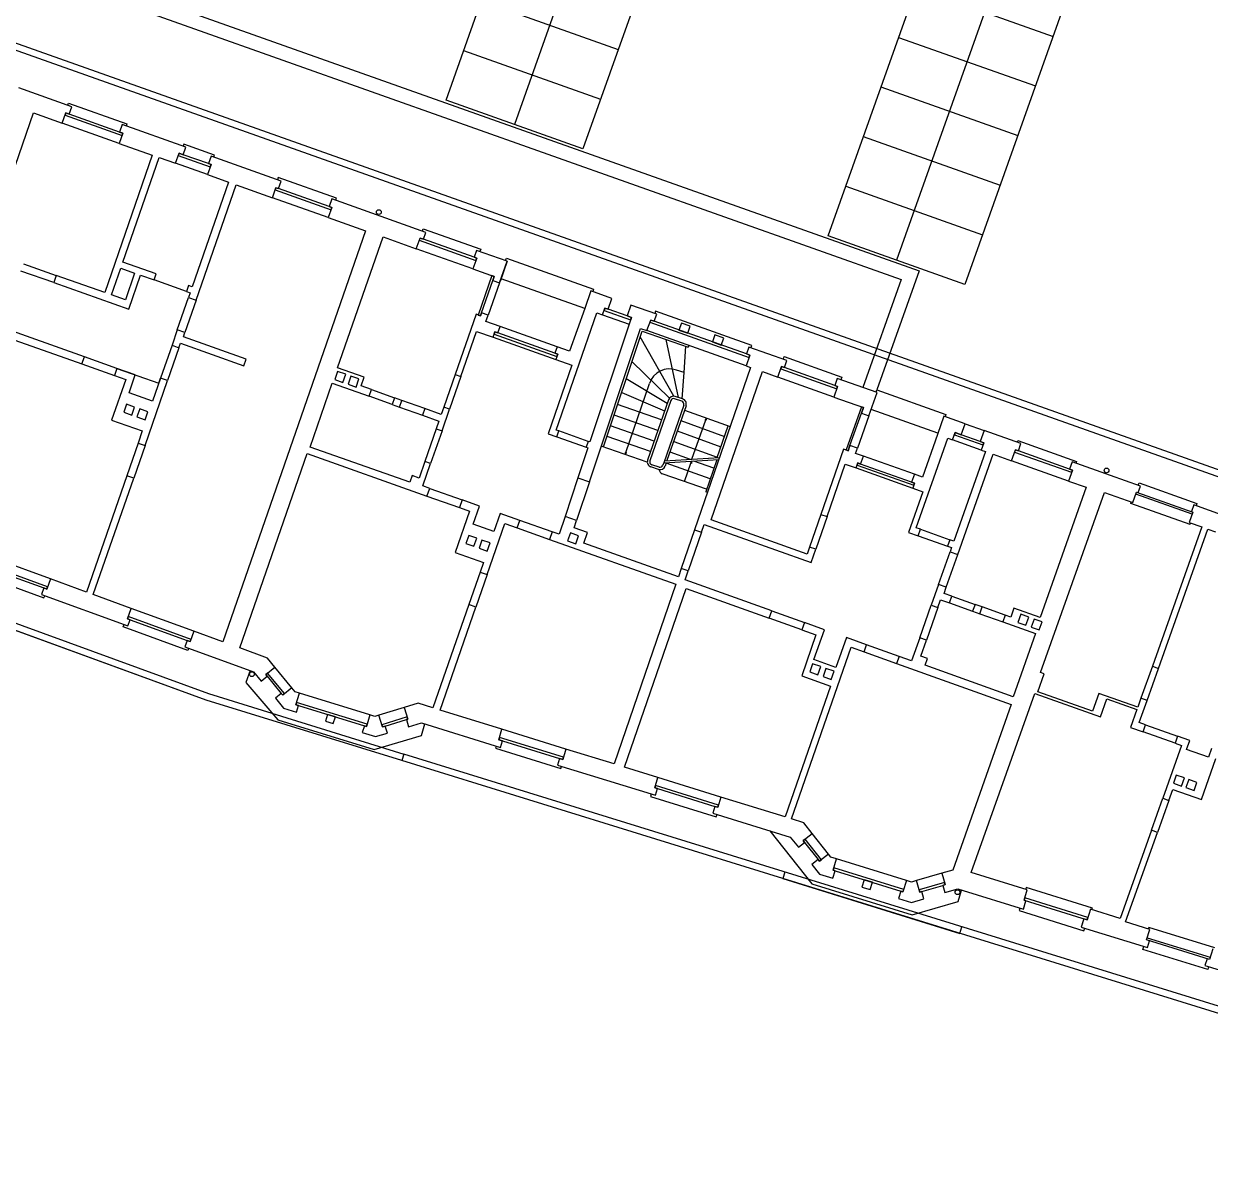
# Model space of a CAD drawing. Header units: metres. Extents: x 2681598 to 2681800, y 1249481 to 1249590.
# Drawn here: x 2681742.63 to 2681770.23, y 1249481.27 to 1249508.05 of the extents above; entities that cross this region are included whole.
import ezdxf

# ---------------------------------------------------------------- set-up
doc = ezdxf.new("R2010")
doc.units = ezdxf.units.M
doc.layers.add('flaeche', color=7, linetype='Continuous', true_color=0xffffff)
doc.layers.add('linien', color=7, linetype='Continuous', true_color=0x000000)

msp = doc.modelspace()

# ---------------------------------------------------------------- linework, layer by layer
at = {"layer": 'flaeche'}
msp.add_lwpolyline([(2681733.121, 1249552.588), (2681762.903, 1249542.058), (2681763.426, 1249543.536), (2681763.373, 1249543.555), (2681763.426, 1249543.706), (2681799.534, 1249530.89), (2681798.603, 1249528.269), (2681798.754, 1249528.215), (2681797.885, 1249525.767), (2681797.957, 1249525.547), (2681797.137, 1249523.236), (2681796.945, 1249523.119), (2681796.062, 1249520.63), (2681795.911, 1249520.684), (2681794.988, 1249518.083), (2681785.954, 1249492.164), (2681782.576, 1249481.266), (2681760.287, 1249488.167), (2681751.425, 1249490.911), (2681746.873, 1249492.32), (2681740.641, 1249494.59)], dxfattribs=at)
at = {"layer": 'linien'}
for p, q in [((2681752.45, 1249506.275), (2681760.233, 1249528.204)), ((2681761.826, 1249527.639), (2681754.042, 1249505.709)), ((2681763.418, 1249527.073), (2681755.635, 1249505.144)), ((2681761.339, 1249503.12), (2681769.122, 1249525.049)), ((2681770.715, 1249524.484), (2681762.932, 1249502.554)), ((2681772.307, 1249523.918), (2681764.524, 1249501.989)), ((2681729.984, 1249512.029), (2681785.954, 1249492.164)), ((2681785.756, 1249492.064), (2681730.081, 1249511.824)), ((2681742.63, 1249509.347), (2681763.038, 1249502.103)), ((2681743.052, 1249509.547), (2681763.46, 1249502.304)), ((2681763.387, 1249508.891), (2681766.572, 1249507.76)), ((2681753.269, 1249508.583), (2681756.454, 1249507.452)), ((2681762.978, 1249507.736), (2681766.163, 1249506.606)), ((2681752.859, 1249507.429), (2681756.045, 1249506.298)), ((2681743.743, 1249506.124), (2681742.514, 1249506.56)), ((2681762.568, 1249506.582), (2681765.753, 1249505.452)), ((2681755.635, 1249505.144), (2681752.45, 1249506.275)), ((2681741.746, 1249502.781), (2681742.851, 1249505.98)), ((2681742.851, 1249505.98), (2681743.52, 1249505.743)), ((2681743.52, 1249505.743), (2681743.604, 1249505.979)), ((2681743.604, 1249505.979), (2681743.586, 1249505.927)), ((2681743.682, 1249505.952), (2681743.604, 1249505.979)), ((2681743.604, 1249505.979), (2681743.682, 1249505.952)), ((2681743.65, 1249506.157), (2681743.668, 1249506.207)), ((2681743.668, 1249506.207), (2681745.027, 1249505.724)), ((2681743.682, 1249505.952), (2681743.743, 1249506.124)), ((2681744.847, 1249505.271), (2681743.52, 1249505.743)), ((2681743.586, 1249505.927), (2681744.913, 1249505.456)), ((2681744.856, 1249505.535), (2681743.682, 1249505.952)), ((2681744.917, 1249505.707), (2681744.856, 1249505.535)), ((2681746.398, 1249505.182), (2681744.917, 1249505.707)), ((2681745.027, 1249505.724), (2681745.01, 1249505.674)), ((2681744.931, 1249505.508), (2681744.847, 1249505.271)), ((2681744.931, 1249505.508), (2681744.856, 1249505.535)), ((2681744.856, 1249505.535), (2681744.931, 1249505.508)), ((2681744.913, 1249505.456), (2681744.931, 1249505.508)), ((2681762.158, 1249505.428), (2681765.344, 1249504.297)), ((2681744.847, 1249505.271), (2681745.614, 1249504.999)), ((2681746.351, 1249505.252), (2681746.334, 1249505.204)), ((2681746.336, 1249505.007), (2681746.398, 1249505.182)), ((2681747.063, 1249505), (2681746.351, 1249505.252)), ((2681745.614, 1249504.999), (2681744.509, 1249501.8)), ((2681744.934, 1249502.509), (2681745.774, 1249504.942)), ((2681745.774, 1249504.942), (2681746.157, 1249504.807)), ((2681746.157, 1249504.807), (2681746.241, 1249505.041)), ((2681746.241, 1249505.041), (2681746.222, 1249504.989)), ((2681746.222, 1249504.989), (2681746.966, 1249504.725)), ((2681746.336, 1249505.007), (2681746.241, 1249505.041)), ((2681746.241, 1249505.041), (2681746.336, 1249505.007)), ((2681746.921, 1249504.8), (2681746.336, 1249505.007)), ((2681746.983, 1249504.974), (2681746.921, 1249504.8)), ((2681748.617, 1249504.394), (2681746.983, 1249504.974)), ((2681747.046, 1249504.952), (2681747.063, 1249505)), ((2681746.901, 1249504.543), (2681746.157, 1249504.807)), ((2681746.985, 1249504.777), (2681746.901, 1249504.543)), ((2681746.985, 1249504.777), (2681746.921, 1249504.8)), ((2681746.921, 1249504.8), (2681746.985, 1249504.777)), ((2681746.966, 1249504.725), (2681746.985, 1249504.777)), ((2681747.392, 1249504.368), (2681746.547, 1249501.936)), ((2681746.635, 1249501.625), (2681747.566, 1249504.307)), ((2681746.901, 1249504.543), (2681747.392, 1249504.368)), ((2681747.566, 1249504.307), (2681748.411, 1249504.007)), ((2681748.546, 1249504.479), (2681748.527, 1249504.426)), ((2681749.902, 1249503.998), (2681748.546, 1249504.479)), ((2681748.555, 1249504.219), (2681748.617, 1249504.394)), ((2681748.411, 1249504.007), (2681748.494, 1249504.24)), ((2681748.494, 1249504.24), (2681748.475, 1249504.188)), ((2681748.475, 1249504.188), (2681749.776, 1249503.727)), ((2681748.555, 1249504.219), (2681748.494, 1249504.24)), ((2681748.494, 1249504.24), (2681748.555, 1249504.219)), ((2681749.731, 1249503.801), (2681748.555, 1249504.219)), ((2681761.749, 1249504.274), (2681764.934, 1249503.143)), ((2681749.711, 1249503.545), (2681748.411, 1249504.007)), ((2681749.794, 1249503.779), (2681749.711, 1249503.545)), ((2681749.793, 1249503.977), (2681749.731, 1249503.801)), ((2681749.794, 1249503.779), (2681749.731, 1249503.801)), ((2681749.731, 1249503.801), (2681749.794, 1249503.779)), ((2681749.776, 1249503.727), (2681749.794, 1249503.779)), ((2681751.983, 1249503.2), (2681749.793, 1249503.977)), ((2681749.883, 1249503.945), (2681749.902, 1249503.998)), ((2681749.711, 1249503.545), (2681750.578, 1249503.238)), ((2681750.578, 1249503.238), (2681747.26, 1249493.676)), ((2681751.902, 1249503.228), (2681751.922, 1249503.285)), ((2681751.922, 1249503.285), (2681753.259, 1249502.81)), ((2681749.929, 1249500.049), (2681750.986, 1249503.093)), ((2681750.986, 1249503.093), (2681751.757, 1249502.819)), ((2681751.757, 1249502.819), (2681751.845, 1249503.067)), ((2681751.845, 1249503.067), (2681751.827, 1249503.016)), ((2681751.827, 1249503.016), (2681753.147, 1249502.547)), ((2681751.925, 1249503.039), (2681751.845, 1249503.067)), ((2681751.845, 1249503.067), (2681751.925, 1249503.039)), ((2681751.925, 1249503.039), (2681751.983, 1249503.2)), ((2681753.102, 1249502.621), (2681751.925, 1249503.039)), ((2681764.524, 1249501.989), (2681761.339, 1249503.12)), ((2681753.077, 1249502.351), (2681751.757, 1249502.819)), ((2681753.159, 1249502.782), (2681753.102, 1249502.621)), ((2681753.876, 1249502.528), (2681753.159, 1249502.782)), ((2681753.876, 1249502.528), (2681753.159, 1249502.782)), ((2681753.259, 1249502.81), (2681753.239, 1249502.754)), ((2681742.62, 1249502.471), (2681743.382, 1249502.2)), ((2681745.705, 1249502.235), (2681744.934, 1249502.509)), ((2681753.165, 1249502.599), (2681753.077, 1249502.351)), ((2681753.165, 1249502.599), (2681753.102, 1249502.621)), ((2681753.102, 1249502.621), (2681753.165, 1249502.599)), ((2681753.147, 1249502.547), (2681753.165, 1249502.599)), ((2681753.698, 1249502.027), (2681753.876, 1249502.528)), ((2681753.876, 1249502.528), (2681753.709, 1249502.059)), ((2681753.834, 1249502.543), (2681753.854, 1249502.599)), ((2681753.854, 1249502.599), (2681755.884, 1249501.878)), ((2681743.322, 1249502.031), (2681742.56, 1249502.301)), ((2681743.382, 1249502.2), (2681743.322, 1249502.031)), ((2681744.509, 1249501.8), (2681743.382, 1249502.2)), ((2681744.669, 1249501.744), (2681744.885, 1249502.369)), ((2681744.885, 1249502.369), (2681745.206, 1249502.255)), ((2681745.206, 1249502.255), (2681744.99, 1249501.63)), ((2681745.07, 1249501.41), (2681745.345, 1249502.206)), ((2681745.345, 1249502.206), (2681745.656, 1249502.096)), ((2681745.656, 1249502.096), (2681745.705, 1249502.235)), ((2681753.077, 1249502.351), (2681753.571, 1249502.175)), ((2681753.519, 1249502.194), (2681753.201, 1249501.276)), ((2681753.571, 1249502.175), (2681753.519, 1249502.194)), ((2681753.539, 1249502.083), (2681753.571, 1249502.175)), ((2681753.571, 1249502.175), (2681753.539, 1249502.083)), ((2681755.677, 1249501.428), (2681753.731, 1249502.119)), ((2681763.038, 1249502.103), (2681762.147, 1249499.592)), ((2681763.46, 1249502.304), (2681762.477, 1249499.534)), ((2681743.322, 1249502.031), (2681745.07, 1249501.41)), ((2681746.41, 1249501.828), (2681745.656, 1249502.096)), ((2681746.459, 1249501.967), (2681746.41, 1249501.828)), ((2681746.41, 1249501.828), (2681746.499, 1249501.796)), ((2681746.547, 1249501.936), (2681746.459, 1249501.967)), ((2681753.277, 1249501.327), (2681753.539, 1249502.083)), ((2681753.698, 1249502.027), (2681753.43, 1249501.273)), ((2681753.539, 1249502.083), (2681753.698, 1249502.027)), ((2681755.822, 1249501.837), (2681755.677, 1249501.428)), ((2681756.308, 1249501.664), (2681755.822, 1249501.837)), ((2681755.884, 1249501.878), (2681755.864, 1249501.822)), ((2681744.99, 1249501.63), (2681744.669, 1249501.744)), ((2681746.198, 1249500.93), (2681746.461, 1249501.686)), ((2681746.635, 1249501.625), (2681746.373, 1249500.869)), ((2681746.499, 1249501.796), (2681746.461, 1249501.686)), ((2681746.461, 1249501.686), (2681746.635, 1249501.625)), ((2681756.219, 1249501.412), (2681756.308, 1249501.664)), ((2681744.038, 1249500.304), (2681741.124, 1249501.338)), ((2681753.148, 1249501.295), (2681752.661, 1249499.892)), ((2681753.253, 1249501.259), (2681753.148, 1249501.295)), ((2681753.201, 1249501.276), (2681753.253, 1249501.259)), ((2681753.253, 1249501.259), (2681753.277, 1249501.327)), ((2681753.277, 1249501.327), (2681753.253, 1249501.259)), ((2681753.43, 1249501.273), (2681753.277, 1249501.327)), ((2681753.379, 1249501.128), (2681753.43, 1249501.273)), ((2681755.016, 1249498.601), (2681755.962, 1249501.327)), ((2681755.677, 1249501.428), (2681755.325, 1249500.437)), ((2681755.962, 1249501.327), (2681756.09, 1249501.281)), ((2681756.09, 1249501.281), (2681756.146, 1249501.438)), ((2681756.09, 1249501.281), (2681756.709, 1249501.062)), ((2681756.146, 1249501.438), (2681756.128, 1249501.386)), ((2681756.128, 1249501.386), (2681756.744, 1249501.168)), ((2681756.219, 1249501.412), (2681756.146, 1249501.438)), ((2681756.146, 1249501.438), (2681756.219, 1249501.412)), ((2681756.662, 1249501.255), (2681756.219, 1249501.412)), ((2681756.751, 1249501.507), (2681756.662, 1249501.255)), ((2681757.353, 1249501.294), (2681756.751, 1249501.507)), ((2681757.296, 1249501.132), (2681757.353, 1249501.294)), ((2681757.325, 1249501.365), (2681757.306, 1249501.31)), ((2681759.562, 1249500.571), (2681757.325, 1249501.365)), ((2681753.707, 1249501.011), (2681753.379, 1249501.128)), ((2681753.653, 1249500.86), (2681753.707, 1249501.011)), ((2681755.034, 1249500.54), (2681753.707, 1249501.011)), ((2681756.709, 1249501.062), (2681755.798, 1249498.324)), ((2681756.762, 1249501.22), (2681756.662, 1249501.255)), ((2681756.662, 1249501.255), (2681756.762, 1249501.22)), ((2681756.762, 1249501.22), (2681756.709, 1249501.062)), ((2681756.744, 1249501.168), (2681756.762, 1249501.22)), ((2681757.124, 1249500.914), (2681757.212, 1249501.161)), ((2681757.212, 1249501.161), (2681757.194, 1249501.109)), ((2681757.194, 1249501.109), (2681759.501, 1249500.29)), ((2681757.296, 1249501.132), (2681757.212, 1249501.161)), ((2681757.212, 1249501.161), (2681757.296, 1249501.132)), ((2681759.438, 1249500.371), (2681757.296, 1249501.132)), ((2681757.926, 1249501.09), (2681757.868, 1249500.928)), ((2681758.13, 1249501.018), (2681757.926, 1249501.09)), ((2681758.073, 1249500.856), (2681758.13, 1249501.018)), ((2681746.198, 1249500.93), (2681746.075, 1249500.574)), ((2681746.373, 1249500.869), (2681746.198, 1249500.93)), ((2681746.339, 1249500.772), (2681746.373, 1249500.869)), ((2681747.804, 1249500.252), (2681746.339, 1249500.772)), ((2681752.794, 1249499.845), (2681753.159, 1249500.896)), ((2681753.159, 1249500.896), (2681753.545, 1249500.759)), ((2681753.545, 1249500.759), (2681753.589, 1249500.883)), ((2681753.545, 1249500.759), (2681755.004, 1249500.241)), ((2681753.589, 1249500.883), (2681753.571, 1249500.831)), ((2681753.571, 1249500.831), (2681755.029, 1249500.313)), ((2681753.653, 1249500.86), (2681753.589, 1249500.883)), ((2681753.589, 1249500.883), (2681753.653, 1249500.86)), ((2681754.98, 1249500.389), (2681753.653, 1249500.86)), ((2681755.788, 1249497.4), (2681756.975, 1249500.967)), ((2681756.116, 1249498.21), (2681757.01, 1249500.899)), ((2681757.754, 1249499.387), (2681756.969, 1249500.773)), ((2681756.975, 1249500.967), (2681757.124, 1249500.914)), ((2681757.01, 1249500.899), (2681758.086, 1249500.531)), ((2681759.432, 1249500.095), (2681757.124, 1249500.914)), ((2681757.868, 1249500.928), (2681758.073, 1249500.856)), ((2681758.708, 1249500.813), (2681758.651, 1249500.651)), ((2681758.911, 1249500.741), (2681758.708, 1249500.813)), ((2681758.853, 1249500.579), (2681758.911, 1249500.741)), ((2681742.42, 1249500.692), (2681743.98, 1249500.139)), ((2681746.075, 1249500.574), (2681745.81, 1249499.81)), ((2681746.237, 1249500.518), (2681745.972, 1249499.753)), ((2681746.075, 1249500.574), (2681746.237, 1249500.518)), ((2681746.237, 1249500.518), (2681746.273, 1249500.62)), ((2681746.273, 1249500.62), (2681747.749, 1249500.096)), ((2681755.034, 1249500.54), (2681754.98, 1249500.389)), ((2681755.325, 1249500.437), (2681755.034, 1249500.54)), ((2681757.562, 1249500.71), (2681757.852, 1249499.359)), ((2681757.987, 1249499.94), (2681758.026, 1249500.551)), ((2681758.098, 1249500.568), (2681758.086, 1249500.531)), ((2681758.651, 1249500.651), (2681758.853, 1249500.579)), ((2681759.495, 1249500.533), (2681759.438, 1249500.371)), ((2681760.381, 1249500.219), (2681759.495, 1249500.533)), ((2681759.543, 1249500.516), (2681759.562, 1249500.571)), ((2681743.98, 1249500.139), (2681744.038, 1249500.304)), ((2681744.794, 1249500.035), (2681744.038, 1249500.304)), ((2681747.749, 1249500.096), (2681747.804, 1249500.252)), ((2681755.048, 1249500.365), (2681754.98, 1249500.389)), ((2681754.98, 1249500.389), (2681755.048, 1249500.365)), ((2681755.048, 1249500.365), (2681755.004, 1249500.241)), ((2681755.004, 1249500.241), (2681755.378, 1249500.108)), ((2681755.029, 1249500.313), (2681755.048, 1249500.365)), ((2681756.777, 1249500.198), (2681757.648, 1249499.342)), ((2681759.519, 1249500.342), (2681759.432, 1249500.095)), ((2681759.519, 1249500.342), (2681759.438, 1249500.371)), ((2681759.438, 1249500.371), (2681759.519, 1249500.342)), ((2681759.501, 1249500.29), (2681759.519, 1249500.342)), ((2681760.298, 1249500.248), (2681760.32, 1249500.31)), ((2681760.32, 1249500.31), (2681761.658, 1249499.835)), ((2681760.322, 1249500.055), (2681760.381, 1249500.219)), ((2681743.98, 1249500.139), (2681744.736, 1249499.87)), ((2681744.794, 1249500.035), (2681744.736, 1249499.87)), ((2681744.794, 1249500.035), (2681745.768, 1249499.69)), ((2681745.22, 1249499.884), (2681744.794, 1249500.035)), ((2681749.928, 1249499.966), (2681749.861, 1249499.778)), ((2681750.116, 1249499.899), (2681749.928, 1249499.966)), ((2681750.544, 1249499.831), (2681749.929, 1249500.049)), ((2681750.049, 1249499.711), (2681750.116, 1249499.899)), ((2681752.661, 1249499.892), (2681752.399, 1249499.136)), ((2681752.661, 1249499.892), (2681752.794, 1249499.845)), ((2681755.378, 1249500.108), (2681754.825, 1249498.515)), ((2681757.987, 1249499.94), (2681757.815, 1249499.998)), ((2681757.948, 1249499.328), (2681757.987, 1249499.94)), ((2681759.536, 1249500.058), (2681758.234, 1249496.278)), ((2681758.619, 1249496.51), (2681759.811, 1249499.961)), ((2681759.432, 1249500.095), (2681759.536, 1249500.058)), ((2681759.811, 1249499.961), (2681760.168, 1249499.834)), ((2681760.168, 1249499.834), (2681760.255, 1249500.079)), ((2681760.255, 1249500.079), (2681760.237, 1249500.027)), ((2681760.237, 1249500.027), (2681761.544, 1249499.563)), ((2681760.322, 1249500.055), (2681760.255, 1249500.079)), ((2681760.255, 1249500.079), (2681760.322, 1249500.055)), ((2681761.495, 1249499.639), (2681760.322, 1249500.055)), ((2681744.998, 1249499.777), (2681744.67, 1249498.833)), ((2681744.736, 1249499.87), (2681744.998, 1249499.777)), ((2681745.076, 1249499.468), (2681745.22, 1249499.884)), ((2681745.447, 1249498.241), (2681745.972, 1249499.753)), ((2681745.81, 1249499.81), (2681745.624, 1249499.274)), ((2681745.768, 1249499.69), (2681745.81, 1249499.81)), ((2681745.972, 1249499.753), (2681745.81, 1249499.81)), ((2681749.29, 1249498.207), (2681749.805, 1249499.691)), ((2681749.805, 1249499.691), (2681750.663, 1249499.387)), ((2681749.861, 1249499.778), (2681750.049, 1249499.711)), ((2681750.237, 1249499.857), (2681750.17, 1249499.668)), ((2681750.17, 1249499.668), (2681750.358, 1249499.601)), ((2681750.425, 1249499.79), (2681750.237, 1249499.857)), ((2681750.358, 1249499.601), (2681750.425, 1249499.79)), ((2681750.474, 1249499.63), (2681750.544, 1249499.831)), ((2681750.718, 1249499.543), (2681750.474, 1249499.63)), ((2681752.794, 1249499.845), (2681752.532, 1249499.09)), ((2681756.635, 1249498.078), (2681757.181, 1249499.685)), ((2681757.596, 1249499.216), (2681756.642, 1249499.791)), ((2681761.475, 1249499.37), (2681760.168, 1249499.834)), ((2681761.562, 1249499.615), (2681761.475, 1249499.37)), ((2681761.553, 1249499.803), (2681761.495, 1249499.639)), ((2681761.562, 1249499.615), (2681761.495, 1249499.639)), ((2681761.495, 1249499.639), (2681761.562, 1249499.615)), ((2681761.544, 1249499.563), (2681761.562, 1249499.615)), ((2681762.48, 1249499.474), (2681761.553, 1249499.803)), ((2681761.658, 1249499.835), (2681761.636, 1249499.773)), ((2681745.624, 1249499.274), (2681745.076, 1249499.468)), ((2681750.663, 1249499.387), (2681750.718, 1249499.543)), ((2681751.2, 1249499.196), (2681750.663, 1249499.387)), ((2681750.718, 1249499.543), (2681751.255, 1249499.353)), ((2681751.255, 1249499.353), (2681751.2, 1249499.196)), ((2681751.422, 1249499.293), (2681751.255, 1249499.353)), ((2681756.537, 1249499.475), (2681757.537, 1249499.045)), ((2681757.955, 1249499.326), (2681757.783, 1249499.382)), ((2681761.475, 1249499.37), (2681762.161, 1249499.127)), ((2681762.289, 1249498.933), (2681762.48, 1249499.474)), ((2681762.454, 1249499.483), (2681762.473, 1249499.536)), ((2681762.473, 1249499.536), (2681764.08, 1249498.965)), ((2681745.018, 1249499.205), (2681744.951, 1249499.017)), ((2681745.206, 1249499.138), (2681745.018, 1249499.205)), ((2681745.139, 1249498.95), (2681745.206, 1249499.138)), ((2681745.327, 1249499.095), (2681745.26, 1249498.907)), ((2681745.516, 1249499.029), (2681745.327, 1249499.095)), ((2681751.2, 1249499.196), (2681751.367, 1249499.137)), ((2681751.367, 1249499.137), (2681751.422, 1249499.293)), ((2681751.367, 1249499.137), (2681751.904, 1249498.947)), ((2681751.959, 1249499.103), (2681751.422, 1249499.293)), ((2681751.959, 1249499.103), (2681751.904, 1249498.947)), ((2681752.34, 1249498.967), (2681751.959, 1249499.103)), ((2681752.399, 1249499.136), (2681752.34, 1249498.967)), ((2681752.357, 1249498.587), (2681752.532, 1249499.09)), ((2681752.532, 1249499.09), (2681752.399, 1249499.136)), ((2681757.464, 1249498.837), (2681756.443, 1249499.193)), ((2681757.627, 1249499.304), (2681757.14, 1249497.903)), ((2681757.679, 1249499.286), (2681757.192, 1249497.885)), ((2681757.982, 1249499.184), (2681757.514, 1249497.836)), ((2681758.034, 1249499.166), (2681757.591, 1249497.891)), ((2681757.938, 1249499.274), (2681757.766, 1249499.329)), ((2681757.999, 1249499.064), (2681759.062, 1249498.681)), ((2681762.113, 1249499.143), (2681761.757, 1249498.139)), ((2681762.161, 1249499.127), (2681762.113, 1249499.143)), ((2681762.114, 1249498.995), (2681762.161, 1249499.127)), ((2681762.161, 1249499.127), (2681762.114, 1249498.995)), ((2681763.895, 1249498.529), (2681762.341, 1249499.08)), ((2681744.67, 1249498.833), (2681745.383, 1249498.58)), ((2681744.951, 1249499.017), (2681745.139, 1249498.95)), ((2681745.26, 1249498.907), (2681745.449, 1249498.84)), ((2681745.449, 1249498.84), (2681745.516, 1249499.029)), ((2681751.904, 1249498.947), (2681752.286, 1249498.811)), ((2681752.286, 1249498.811), (2681752.224, 1249498.633)), ((2681757.379, 1249498.592), (2681756.361, 1249498.947)), ((2681757.914, 1249498.821), (2681758.929, 1249498.455)), ((2681758.172, 1249497.926), (2681758.494, 1249498.836)), ((2681758.509, 1249498.88), (2681758.482, 1249498.84)), ((2681758.505, 1249498.832), (2681758.482, 1249498.84)), ((2681758.509, 1249498.88), (2681758.505, 1249498.832)), ((2681761.846, 1249498.241), (2681762.114, 1249498.995)), ((2681762.289, 1249498.933), (2681762.021, 1249498.179)), ((2681762.114, 1249498.995), (2681762.289, 1249498.933)), ((2681764.034, 1249498.922), (2681763.883, 1249498.497)), ((2681764.527, 1249498.747), (2681764.034, 1249498.922)), ((2681764.08, 1249498.965), (2681764.062, 1249498.912)), ((2681745.383, 1249498.58), (2681745.285, 1249498.297)), ((2681752.224, 1249498.633), (2681751.959, 1249497.867)), ((2681752.357, 1249498.587), (2681752.092, 1249497.821)), ((2681752.224, 1249498.633), (2681752.357, 1249498.587)), ((2681754.825, 1249498.515), (2681755.029, 1249498.443)), ((2681755.078, 1249498.58), (2681755.016, 1249498.601)), ((2681755.029, 1249498.443), (2681755.078, 1249498.58)), ((2681755.756, 1249498.339), (2681755.078, 1249498.58)), ((2681757.294, 1249498.346), (2681756.279, 1249498.7)), ((2681757.83, 1249498.58), (2681758.846, 1249498.214)), ((2681758.76, 1249497.962), (2681759.012, 1249498.699)), ((2681764.237, 1249498.372), (2681764.297, 1249498.543)), ((2681764.297, 1249498.543), (2681764.279, 1249498.491)), ((2681764.437, 1249498.493), (2681764.297, 1249498.543)), ((2681764.297, 1249498.543), (2681764.437, 1249498.493)), ((2681764.437, 1249498.493), (2681764.527, 1249498.747)), ((2681764.527, 1249498.747), (2681764.97, 1249498.59)), ((2681764.97, 1249498.59), (2681764.88, 1249498.336)), ((2681765.827, 1249498.286), (2681764.97, 1249498.59)), ((2681745.285, 1249498.297), (2681745.021, 1249497.536)), ((2681745.447, 1249498.241), (2681745.183, 1249497.48)), ((2681745.285, 1249498.297), (2681745.447, 1249498.241)), ((2681755.029, 1249498.443), (2681755.708, 1249498.202)), ((2681755.756, 1249498.339), (2681755.708, 1249498.202)), ((2681755.798, 1249498.324), (2681755.756, 1249498.339)), ((2681757.208, 1249498.101), (2681756.197, 1249498.454)), ((2681757.747, 1249498.339), (2681758.76, 1249497.974)), ((2681761.804, 1249498.122), (2681761.846, 1249498.241)), ((2681761.846, 1249498.241), (2681761.804, 1249498.122)), ((2681762.021, 1249498.179), (2681761.846, 1249498.241)), ((2681763.388, 1249496.329), (2681764.124, 1249498.412)), ((2681763.883, 1249498.497), (2681763.533, 1249497.509)), ((2681764.124, 1249498.412), (2681764.237, 1249498.372)), ((2681764.899, 1249498.137), (2681764.237, 1249498.372)), ((2681764.279, 1249498.491), (2681764.942, 1249498.256)), ((2681764.88, 1249498.336), (2681764.437, 1249498.493)), ((2681764.96, 1249498.308), (2681764.88, 1249498.336)), ((2681764.88, 1249498.336), (2681764.96, 1249498.308)), ((2681764.96, 1249498.308), (2681764.899, 1249498.137)), ((2681764.942, 1249498.256), (2681764.96, 1249498.308)), ((2681765.739, 1249498.317), (2681765.753, 1249498.357)), ((2681765.753, 1249498.357), (2681767.116, 1249497.873)), ((2681765.767, 1249498.116), (2681765.827, 1249498.286)), ((2681747.654, 1249493.532), (2681749.223, 1249498.053)), ((2681749.223, 1249498.053), (2681752.007, 1249497.065)), ((2681751.605, 1249497.386), (2681749.29, 1249498.207)), ((2681755.752, 1249498.186), (2681755.52, 1249497.489)), ((2681755.708, 1249498.202), (2681755.752, 1249498.186)), ((2681757.133, 1249497.855), (2681756.063, 1249498.228)), ((2681756.62, 1249498.034), (2681756.623, 1249498.082)), ((2681756.62, 1249498.034), (2681756.647, 1249498.074)), ((2681756.623, 1249498.082), (2681756.647, 1249498.074)), ((2681757.531, 1249497.887), (2681758.815, 1249497.965)), ((2681757.661, 1249498.094), (2681758.134, 1249497.924)), ((2681761.697, 1249498.16), (2681761.171, 1249496.639)), ((2681761.804, 1249498.122), (2681761.697, 1249498.16)), ((2681761.757, 1249498.139), (2681761.804, 1249498.122)), ((2681761.979, 1249498.06), (2681762.021, 1249498.179)), ((2681762.161, 1249497.995), (2681761.979, 1249498.06)), ((2681762.096, 1249497.812), (2681762.161, 1249497.995)), ((2681763.348, 1249497.574), (2681762.161, 1249497.995)), ((2681765, 1249498.101), (2681764.265, 1249496.018)), ((2681764.357, 1249495.703), (2681765.181, 1249498.037)), ((2681764.899, 1249498.137), (2681765, 1249498.101)), ((2681765.181, 1249498.037), (2681765.606, 1249497.886)), ((2681765.606, 1249497.886), (2681765.697, 1249498.141)), ((2681765.697, 1249498.141), (2681765.678, 1249498.089)), ((2681765.678, 1249498.089), (2681767.004, 1249497.619)), ((2681765.767, 1249498.116), (2681765.697, 1249498.141)), ((2681765.697, 1249498.141), (2681765.767, 1249498.116)), ((2681766.954, 1249497.695), (2681765.767, 1249498.116)), ((2681751.959, 1249497.867), (2681751.826, 1249497.485)), ((2681751.911, 1249497.301), (2681752.092, 1249497.821)), ((2681752.092, 1249497.821), (2681751.959, 1249497.867)), ((2681757.391, 1249497.688), (2681757.219, 1249497.743)), ((2681757.407, 1249497.74), (2681757.236, 1249497.795)), ((2681757.514, 1249497.836), (2681757.495, 1249497.783)), ((2681757.514, 1249497.836), (2681758.797, 1249497.914)), ((2681757.573, 1249497.84), (2681757.547, 1249497.765)), ((2681758.598, 1249497.47), (2681757.57, 1249497.831)), ((2681757.999, 1249497.404), (2681758.147, 1249497.831)), ((2681758.162, 1249497.875), (2681758.135, 1249497.835)), ((2681758.158, 1249497.827), (2681758.135, 1249497.835)), ((2681758.162, 1249497.875), (2681758.158, 1249497.827)), ((2681758.683, 1249497.716), (2681758.219, 1249497.879)), ((2681758.749, 1249497.911), (2681758.495, 1249497.166)), ((2681761.315, 1249496.589), (2681761.736, 1249497.81)), ((2681761.736, 1249497.81), (2681761.989, 1249497.72)), ((2681761.989, 1249497.72), (2681762.03, 1249497.836)), ((2681761.989, 1249497.72), (2681763.308, 1249497.252)), ((2681762.03, 1249497.836), (2681762.012, 1249497.784)), ((2681762.012, 1249497.784), (2681763.331, 1249497.316)), ((2681762.096, 1249497.812), (2681762.03, 1249497.836)), ((2681762.03, 1249497.836), (2681762.096, 1249497.812)), ((2681763.283, 1249497.391), (2681762.096, 1249497.812)), ((2681766.932, 1249497.415), (2681765.606, 1249497.886)), ((2681767.014, 1249497.865), (2681766.954, 1249497.695)), ((2681767.022, 1249497.671), (2681766.954, 1249497.695)), ((2681766.954, 1249497.695), (2681767.022, 1249497.671)), ((2681767.906, 1249497.548), (2681767.014, 1249497.865)), ((2681767.116, 1249497.873), (2681767.102, 1249497.833)), ((2681745.021, 1249497.536), (2681744.083, 1249494.833)), ((2681744.244, 1249494.774), (2681745.183, 1249497.48)), ((2681745.183, 1249497.48), (2681745.021, 1249497.536)), ((2681751.661, 1249497.543), (2681751.605, 1249497.386)), ((2681751.826, 1249497.485), (2681751.661, 1249497.543)), ((2681755.52, 1249497.489), (2681755.22, 1249496.588)), ((2681755.52, 1249497.489), (2681755.788, 1249497.4)), ((2681757.952, 1249497.42), (2681757.481, 1249497.586)), ((2681758.514, 1249497.223), (2681757.952, 1249497.42)), ((2681763.348, 1249497.574), (2681763.283, 1249497.391)), ((2681763.533, 1249497.509), (2681763.348, 1249497.574)), ((2681767.022, 1249497.671), (2681766.932, 1249497.415)), ((2681766.932, 1249497.415), (2681767.34, 1249497.27)), ((2681767.004, 1249497.619), (2681767.022, 1249497.671)), ((2681768.605, 1249497.3), (2681767.906, 1249497.548)), ((2681752.071, 1249497.245), (2681751.911, 1249497.301)), ((2681752.007, 1249497.065), (2681752.071, 1249497.245)), ((2681752.071, 1249497.245), (2681752.824, 1249496.977)), ((2681755.788, 1249497.4), (2681755.487, 1249496.499)), ((2681758.535, 1249497.152), (2681758.495, 1249497.166)), ((2681763.544, 1249497.168), (2681763.21, 1249496.221)), ((2681763.349, 1249497.367), (2681763.283, 1249497.391)), ((2681763.283, 1249497.391), (2681763.349, 1249497.367)), ((2681763.349, 1249497.367), (2681763.308, 1249497.252)), ((2681763.308, 1249497.252), (2681763.544, 1249497.168)), ((2681763.331, 1249497.316), (2681763.349, 1249497.367)), ((2681767.34, 1249497.27), (2681766.27, 1249494.242)), ((2681766.283, 1249492.959), (2681767.772, 1249497.152)), ((2681767.772, 1249497.152), (2681768.431, 1249496.918)), ((2681768.431, 1249496.918), (2681768.516, 1249497.159)), ((2681768.498, 1249497.107), (2681768.516, 1249497.159)), ((2681768.516, 1249497.159), (2681769.826, 1249496.694)), ((2681768.516, 1249497.159), (2681768.551, 1249497.146)), ((2681768.551, 1249497.146), (2681768.605, 1249497.3)), ((2681768.554, 1249497.318), (2681768.573, 1249497.373)), ((2681768.573, 1249497.373), (2681769.919, 1249496.895)), ((2681752.007, 1249497.065), (2681752.761, 1249496.797)), ((2681752.824, 1249496.977), (2681752.761, 1249496.797)), ((2681753.23, 1249496.833), (2681752.824, 1249496.977)), ((2681768.38, 1249496.894), (2681768.394, 1249496.932)), ((2681769.765, 1249496.402), (2681768.38, 1249496.894)), ((2681769.808, 1249496.642), (2681768.498, 1249497.107)), ((2681769.849, 1249496.859), (2681769.794, 1249496.705)), ((2681770.575, 1249496.601), (2681769.849, 1249496.859)), ((2681769.919, 1249496.895), (2681769.9, 1249496.84)), ((2681752.997, 1249496.714), (2681752.664, 1249495.755)), ((2681752.761, 1249496.797), (2681752.997, 1249496.714)), ((2681753.081, 1249496.414), (2681753.23, 1249496.833)), ((2681753.711, 1249496.663), (2681753.562, 1249496.243)), ((2681754.167, 1249496.501), (2681753.711, 1249496.663)), ((2681755.22, 1249496.588), (2681755.083, 1249496.176)), ((2681755.487, 1249496.499), (2681755.22, 1249496.588)), ((2681761.171, 1249496.639), (2681760.909, 1249495.878)), ((2681761.315, 1249496.589), (2681761.052, 1249495.828)), ((2681761.171, 1249496.639), (2681761.315, 1249496.589)), ((2681769.826, 1249496.694), (2681769.741, 1249496.453)), ((2681769.794, 1249496.705), (2681769.826, 1249496.694)), ((2681769.826, 1249496.694), (2681769.808, 1249496.642)), ((2681753.562, 1249496.243), (2681753.081, 1249496.414)), ((2681753.408, 1249495.24), (2681753.819, 1249496.425)), ((2681753.819, 1249496.425), (2681754.105, 1249496.324)), ((2681754.105, 1249496.324), (2681754.167, 1249496.501)), ((2681754.105, 1249496.324), (2681754.858, 1249496.057)), ((2681754.921, 1249496.233), (2681754.167, 1249496.501)), ((2681755.43, 1249496.327), (2681755.487, 1249496.499)), ((2681755.743, 1249496.216), (2681755.43, 1249496.327)), ((2681758.393, 1249496.224), (2681758.457, 1249496.408)), ((2681758.457, 1249496.408), (2681760.946, 1249495.522)), ((2681760.852, 1249495.714), (2681758.619, 1249496.51)), ((2681763.487, 1249496.294), (2681763.388, 1249496.329)), ((2681770.033, 1249496.35), (2681768.883, 1249493.108)), ((2681769.024, 1249493.058), (2681770.175, 1249496.299)), ((2681769.741, 1249496.453), (2681770.033, 1249496.35)), ((2681769.779, 1249496.44), (2681769.765, 1249496.402)), ((2681770.175, 1249496.299), (2681770.354, 1249496.236)), ((2681752.978, 1249496.152), (2681752.911, 1249495.964)), ((2681753.167, 1249496.086), (2681752.978, 1249496.152)), ((2681753.1, 1249495.897), (2681753.167, 1249496.086)), ((2681753.287, 1249496.043), (2681753.22, 1249495.854)), ((2681753.476, 1249495.976), (2681753.287, 1249496.043)), ((2681754.921, 1249496.233), (2681754.858, 1249496.057)), ((2681754.858, 1249496.057), (2681757.798, 1249495.013)), ((2681755.083, 1249496.176), (2681754.921, 1249496.233)), ((2681755.345, 1249496.211), (2681755.278, 1249496.023)), ((2681755.534, 1249496.144), (2681755.345, 1249496.211)), ((2681755.467, 1249495.956), (2681755.534, 1249496.144)), ((2681755.66, 1249495.971), (2681755.743, 1249496.216)), ((2681758.234, 1249496.278), (2681757.924, 1249495.379)), ((2681758.393, 1249496.224), (2681758.083, 1249495.325)), ((2681758.234, 1249496.278), (2681758.393, 1249496.224)), ((2681763.21, 1249496.221), (2681763.433, 1249496.142)), ((2681763.433, 1249496.142), (2681763.487, 1249496.294)), ((2681763.433, 1249496.142), (2681764.116, 1249495.9)), ((2681763.487, 1249496.294), (2681764.17, 1249496.051)), ((2681764.17, 1249496.051), (2681764.116, 1249495.9)), ((2681764.265, 1249496.018), (2681764.17, 1249496.051)), ((2681752.664, 1249495.755), (2681753.319, 1249495.523)), ((2681752.911, 1249495.964), (2681753.1, 1249495.897)), ((2681753.22, 1249495.854), (2681753.409, 1249495.787)), ((2681753.409, 1249495.787), (2681753.476, 1249495.976)), ((2681755.278, 1249496.023), (2681755.467, 1249495.956)), ((2681757.859, 1249495.19), (2681755.66, 1249495.971)), ((2681760.909, 1249495.878), (2681760.852, 1249495.714)), ((2681761.052, 1249495.828), (2681760.909, 1249495.878)), ((2681760.946, 1249495.522), (2681761.052, 1249495.828)), ((2681763.908, 1249495.008), (2681764.176, 1249495.767)), ((2681764.116, 1249495.9), (2681764.211, 1249495.866)), ((2681764.211, 1249495.866), (2681764.176, 1249495.767)), ((2681764.176, 1249495.767), (2681764.357, 1249495.703)), ((2681743.179, 1249494.955), (2681741.723, 1249495.485)), ((2681743.246, 1249495.138), (2681741.789, 1249495.668)), ((2681753.319, 1249495.523), (2681753.241, 1249495.298)), ((2681764.089, 1249494.944), (2681764.357, 1249495.703)), ((2681741.611, 1249495.237), (2681743.095, 1249494.697)), ((2681741.764, 1249495.412), (2681743.091, 1249494.929)), ((2681753.241, 1249495.298), (2681752.979, 1249494.542)), ((2681753.408, 1249495.24), (2681753.146, 1249494.484)), ((2681753.241, 1249495.298), (2681753.408, 1249495.24)), ((2681757.924, 1249495.379), (2681757.859, 1249495.19)), ((2681758.083, 1249495.325), (2681757.924, 1249495.379)), ((2681758.012, 1249495.121), (2681758.083, 1249495.325)), ((2681743.09, 1249494.928), (2681743.035, 1249494.777)), ((2681743.091, 1249494.929), (2681743.09, 1249494.928)), ((2681743.09, 1249494.928), (2681743.161, 1249494.903)), ((2681743.161, 1249494.903), (2681743.09, 1249494.928)), ((2681743.246, 1249495.138), (2681743.161, 1249494.903)), ((2681743.161, 1249494.903), (2681743.179, 1249494.955)), ((2681744.083, 1249494.833), (2681743.246, 1249495.138)), ((2681757.798, 1249495.013), (2681756.359, 1249490.834)), ((2681760.029, 1249494.398), (2681758.012, 1249495.121)), ((2681763.908, 1249495.008), (2681763.74, 1249494.531)), ((2681764.089, 1249494.944), (2681763.908, 1249495.008)), ((2681764.038, 1249494.801), (2681764.089, 1249494.944)), ((2681740.541, 1249494.797), (2681746.924, 1249492.472)), ((2681743.035, 1249494.777), (2681745.048, 1249494.044)), ((2681743.095, 1249494.697), (2681743.114, 1249494.748)), ((2681745.127, 1249494.453), (2681744.244, 1249494.774)), ((2681756.599, 1249490.759), (2681758.041, 1249494.917)), ((2681758.041, 1249494.917), (2681759.968, 1249494.227)), ((2681763.894, 1249494.476), (2681763.956, 1249494.653)), ((2681763.956, 1249494.653), (2681764.165, 1249494.579)), ((2681764.221, 1249494.736), (2681764.038, 1249494.801)), ((2681764.165, 1249494.579), (2681764.221, 1249494.736)), ((2681764.221, 1249494.736), (2681764.758, 1249494.545)), ((2681746.873, 1249492.32), (2681740.641, 1249494.59)), ((2681745.039, 1249494.213), (2681745.127, 1249494.453)), ((2681746.585, 1249493.921), (2681745.127, 1249494.453)), ((2681752.979, 1249494.542), (2681752.145, 1249492.139)), ((2681752.314, 1249492.086), (2681753.146, 1249494.484)), ((2681753.146, 1249494.484), (2681752.979, 1249494.542)), ((2681759.968, 1249494.227), (2681760.029, 1249494.398)), ((2681760.029, 1249494.398), (2681760.787, 1249494.127)), ((2681763.472, 1249493.772), (2681763.74, 1249494.531)), ((2681763.894, 1249494.476), (2681763.626, 1249493.717)), ((2681763.74, 1249494.531), (2681763.894, 1249494.476)), ((2681764.165, 1249494.579), (2681764.702, 1249494.388)), ((2681764.758, 1249494.545), (2681764.702, 1249494.388)), ((2681764.702, 1249494.388), (2681764.869, 1249494.329)), ((2681764.925, 1249494.486), (2681764.758, 1249494.545)), ((2681764.869, 1249494.329), (2681764.925, 1249494.486)), ((2681765.462, 1249494.295), (2681764.925, 1249494.486)), ((2681765.663, 1249494.457), (2681765.59, 1249494.25)), ((2681766.27, 1249494.242), (2681765.663, 1249494.457)), ((2681745.058, 1249494.264), (2681745.039, 1249494.213)), ((2681745.039, 1249494.213), (2681745.101, 1249494.19)), ((2681745.101, 1249494.19), (2681745.039, 1249494.213)), ((2681745.048, 1249494.044), (2681745.101, 1249494.19)), ((2681746.517, 1249493.733), (2681745.058, 1249494.264)), ((2681745.101, 1249494.19), (2681746.427, 1249493.707)), ((2681760.726, 1249493.955), (2681759.968, 1249494.227)), ((2681760.787, 1249494.127), (2681760.726, 1249493.955)), ((2681761.258, 1249493.958), (2681760.787, 1249494.127)), ((2681764.869, 1249494.329), (2681765.407, 1249494.138)), ((2681765.462, 1249494.295), (2681765.407, 1249494.138)), ((2681765.407, 1249494.138), (2681766.167, 1249493.869)), ((2681765.59, 1249494.25), (2681765.462, 1249494.295)), ((2681765.821, 1249494.316), (2681765.754, 1249494.127)), ((2681765.754, 1249494.127), (2681765.943, 1249494.06)), ((2681766.01, 1249494.249), (2681765.821, 1249494.316)), ((2681765.943, 1249494.06), (2681766.01, 1249494.249)), ((2681766.13, 1249494.206), (2681766.063, 1249494.018)), ((2681766.319, 1249494.139), (2681766.13, 1249494.206)), ((2681766.252, 1249493.951), (2681766.319, 1249494.139)), ((2681744.942, 1249494.024), (2681744.96, 1249494.075)), ((2681746.442, 1249493.477), (2681744.942, 1249494.024)), ((2681746.585, 1249493.921), (2681746.498, 1249493.681)), ((2681747.26, 1249493.676), (2681746.585, 1249493.921)), ((2681761.056, 1249493.837), (2681760.725, 1249492.884)), ((2681760.726, 1249493.955), (2681761.056, 1249493.837)), ((2681761.009, 1249493.264), (2681761.258, 1249493.958)), ((2681766.167, 1249493.869), (2681765.648, 1249492.398)), ((2681766.063, 1249494.018), (2681766.252, 1249493.951)), ((2681746.427, 1249493.707), (2681746.374, 1249493.561)), ((2681746.374, 1249493.561), (2681747.973, 1249492.978)), ((2681746.427, 1249493.707), (2681746.498, 1249493.681)), ((2681746.498, 1249493.681), (2681746.427, 1249493.707)), ((2681746.498, 1249493.681), (2681746.517, 1249493.733)), ((2681760.487, 1249489.556), (2681761.873, 1249493.554)), ((2681761.768, 1249493.776), (2681761.519, 1249493.081)), ((2681762.234, 1249493.608), (2681761.768, 1249493.776)), ((2681761.873, 1249493.554), (2681762.176, 1249493.445)), ((2681762.176, 1249493.445), (2681762.234, 1249493.608)), ((2681762.992, 1249493.337), (2681762.234, 1249493.608)), ((2681763.472, 1249493.772), (2681763.282, 1249493.233)), ((2681763.626, 1249493.717), (2681763.472, 1249493.772)), ((2681763.494, 1249493.345), (2681763.626, 1249493.717)), ((2681746.461, 1249493.529), (2681746.442, 1249493.477)), ((2681748.295, 1249493.299), (2681747.654, 1249493.532)), ((2681748.469, 1249493.088), (2681748.295, 1249493.299)), ((2681761.519, 1249493.081), (2681761.009, 1249493.264)), ((2681762.176, 1249493.445), (2681762.934, 1249493.174)), ((2681762.992, 1249493.337), (2681762.934, 1249493.174)), ((2681763.282, 1249493.233), (2681762.992, 1249493.337)), ((2681763.652, 1249493.288), (2681763.494, 1249493.345)), ((2681763.597, 1249493.133), (2681763.652, 1249493.288)), ((2681747.892, 1249493.008), (2681747.795, 1249492.732)), ((2681748.258, 1249492.914), (2681748.469, 1249493.088)), ((2681748.862, 1249492.609), (2681748.469, 1249493.088)), ((2681760.98, 1249493.166), (2681760.914, 1249492.978)), ((2681761.169, 1249493.1), (2681760.98, 1249493.166)), ((2681761.102, 1249492.911), (2681761.169, 1249493.1)), ((2681761.29, 1249493.057), (2681761.223, 1249492.868)), ((2681761.478, 1249492.99), (2681761.29, 1249493.057)), ((2681761.411, 1249492.801), (2681761.478, 1249492.99)), ((2681762.934, 1249493.174), (2681765.595, 1249492.22)), ((2681765.648, 1249492.398), (2681763.597, 1249493.133)), ((2681768.883, 1249493.108), (2681768.618, 1249492.363)), ((2681768.76, 1249492.313), (2681769.024, 1249493.058)), ((2681768.883, 1249493.108), (2681769.024, 1249493.058)), ((2681747.795, 1249492.732), (2681748.535, 1249491.86)), ((2681747.973, 1249492.978), (2681748.152, 1249492.76)), ((2681748.152, 1249492.76), (2681748.291, 1249492.874)), ((2681748.3, 1249492.949), (2681748.258, 1249492.914)), ((2681748.258, 1249492.914), (2681748.291, 1249492.874)), ((2681748.291, 1249492.874), (2681748.258, 1249492.914)), ((2681748.291, 1249492.874), (2681748.618, 1249492.476)), ((2681748.694, 1249492.471), (2681748.3, 1249492.949)), ((2681760.725, 1249492.884), (2681761.396, 1249492.644)), ((2681760.914, 1249492.978), (2681761.102, 1249492.911)), ((2681761.223, 1249492.868), (2681761.411, 1249492.801)), ((2681766.221, 1249492.514), (2681766.368, 1249492.929)), ((2681766.368, 1249492.929), (2681766.283, 1249492.959)), ((2681746.924, 1249492.472), (2681751.472, 1249491.064)), ((2681748.618, 1249492.476), (2681748.48, 1249492.362)), ((2681748.618, 1249492.476), (2681748.651, 1249492.436)), ((2681748.651, 1249492.436), (2681748.618, 1249492.476)), ((2681748.862, 1249492.609), (2681748.651, 1249492.436)), ((2681748.651, 1249492.436), (2681748.694, 1249492.471)), ((2681748.944, 1249492.509), (2681748.862, 1249492.609)), ((2681749.039, 1249492.48), (2681748.944, 1249492.509)), ((2681748.957, 1249492.213), (2681749.039, 1249492.48)), ((2681750.68, 1249491.976), (2681749.039, 1249492.48)), ((2681761.396, 1249492.644), (2681760.341, 1249489.601)), ((2681764.671, 1249488.312), (2681766.149, 1249492.476)), ((2681766.149, 1249492.476), (2681767.68, 1249491.932)), ((2681767.493, 1249492.062), (2681766.221, 1249492.514)), ((2681767.64, 1249492.477), (2681767.493, 1249492.062)), ((2681768.545, 1249492.156), (2681767.64, 1249492.477)), ((2681751.425, 1249490.911), (2681746.873, 1249492.32)), ((2681748.48, 1249492.362), (2681748.672, 1249492.129)), ((2681748.973, 1249492.265), (2681748.957, 1249492.213)), ((2681748.957, 1249492.213), (2681749.019, 1249492.193)), ((2681749.019, 1249492.193), (2681748.957, 1249492.213)), ((2681748.971, 1249492.037), (2681749.019, 1249492.193)), ((2681750.614, 1249491.761), (2681748.973, 1249492.265)), ((2681749.019, 1249492.193), (2681750.55, 1249491.723)), ((2681751.801, 1249492.245), (2681751.479, 1249492.148)), ((2681752.145, 1249492.139), (2681751.801, 1249492.245)), ((2681765.595, 1249492.22), (2681764.245, 1249488.367)), ((2681767.68, 1249491.932), (2681767.827, 1249492.347)), ((2681767.827, 1249492.347), (2681768.525, 1249492.099)), ((2681768.618, 1249492.363), (2681768.545, 1249492.156)), ((2681768.576, 1249491.795), (2681768.76, 1249492.313)), ((2681768.76, 1249492.313), (2681768.618, 1249492.363)), ((2681748.672, 1249492.129), (2681748.971, 1249492.037)), ((2681749.693, 1249491.987), (2681749.644, 1249491.83)), ((2681749.876, 1249491.93), (2681749.693, 1249491.987)), ((2681749.828, 1249491.773), (2681749.876, 1249491.93)), ((2681750.68, 1249491.976), (2681750.598, 1249491.708)), ((2681750.795, 1249491.941), (2681750.68, 1249491.976)), ((2681750.886, 1249491.968), (2681750.795, 1249491.941)), ((2681751.479, 1249492.148), (2681750.886, 1249491.968)), ((2681750.969, 1249491.696), (2681750.886, 1249491.968)), ((2681751.546, 1249491.927), (2681750.953, 1249491.748)), ((2681751.479, 1249492.148), (2681751.562, 1249491.875)), ((2681751.562, 1249491.875), (2681751.546, 1249491.927)), ((2681753.752, 1249491.641), (2681752.314, 1249492.086)), ((2681768.525, 1249492.099), (2681768.378, 1249491.685)), ((2681748.535, 1249491.86), (2681750.78, 1249491.17)), ((2681749.644, 1249491.83), (2681749.828, 1249491.773)), ((2681750.55, 1249491.723), (2681750.502, 1249491.566)), ((2681750.55, 1249491.723), (2681750.598, 1249491.708)), ((2681750.598, 1249491.708), (2681750.55, 1249491.723)), ((2681750.598, 1249491.708), (2681750.614, 1249491.761)), ((2681750.953, 1249491.748), (2681750.969, 1249491.696)), ((2681750.969, 1249491.696), (2681751.036, 1249491.716)), ((2681751.036, 1249491.716), (2681750.969, 1249491.696)), ((2681751.036, 1249491.716), (2681751.529, 1249491.865)), ((2681751.086, 1249491.552), (2681751.036, 1249491.716)), ((2681751.529, 1249491.865), (2681751.562, 1249491.875)), ((2681751.562, 1249491.875), (2681751.529, 1249491.865)), ((2681751.529, 1249491.865), (2681751.579, 1249491.7)), ((2681751.579, 1249491.7), (2681751.879, 1249491.79)), ((2681751.876, 1249491.499), (2681751.958, 1249491.765)), ((2681751.879, 1249491.79), (2681753.716, 1249491.221)), ((2681753.677, 1249491.398), (2681753.752, 1249491.641)), ((2681755.239, 1249491.181), (2681753.752, 1249491.641)), ((2681768.378, 1249491.685), (2681768.67, 1249491.581)), ((2681768.727, 1249491.741), (2681768.576, 1249491.795)), ((2681768.67, 1249491.581), (2681768.727, 1249491.741)), ((2681768.727, 1249491.741), (2681769.471, 1249491.477)), ((2681750.502, 1249491.566), (2681750.813, 1249491.471)), ((2681750.78, 1249491.17), (2681751.876, 1249491.499)), ((2681750.813, 1249491.471), (2681751.086, 1249491.552)), ((2681753.693, 1249491.45), (2681753.677, 1249491.398)), ((2681753.677, 1249491.398), (2681753.762, 1249491.371)), ((2681753.762, 1249491.371), (2681753.677, 1249491.398)), ((2681755.18, 1249490.99), (2681753.693, 1249491.45)), ((2681753.716, 1249491.221), (2681753.762, 1249491.371)), ((2681753.762, 1249491.371), (2681755.09, 1249490.96)), ((2681769.414, 1249491.317), (2681768.67, 1249491.581)), ((2681769.471, 1249491.477), (2681769.414, 1249491.317)), ((2681769.754, 1249491.377), (2681769.471, 1249491.477)), ((2681769.68, 1249491.169), (2681769.754, 1249491.377)), ((2681751.472, 1249491.064), (2681751.425, 1249490.911)), ((2681773.216, 1249484.332), (2681751.472, 1249491.064)), ((2681753.621, 1249491.251), (2681753.605, 1249491.199)), ((2681753.605, 1249491.199), (2681755.123, 1249490.729)), ((2681755.239, 1249491.181), (2681755.164, 1249490.937)), ((2681756.359, 1249490.834), (2681755.239, 1249491.181)), ((2681769.56, 1249491.265), (2681769.124, 1249490.035)), ((2681769.414, 1249491.317), (2681769.56, 1249491.265)), ((2681770.189, 1249490.989), (2681769.68, 1249491.169)), ((2681770.263, 1249491.196), (2681770.189, 1249490.989)), ((2681755.09, 1249490.96), (2681755.044, 1249490.81)), ((2681755.044, 1249490.81), (2681757.323, 1249490.105)), ((2681755.09, 1249490.96), (2681755.164, 1249490.937)), ((2681755.164, 1249490.937), (2681755.09, 1249490.96)), ((2681755.123, 1249490.729), (2681755.139, 1249490.781)), ((2681755.164, 1249490.937), (2681755.18, 1249490.99)), ((2681770.026, 1249490.007), (2681770.364, 1249490.958)), ((2681757.381, 1249490.517), (2681756.599, 1249490.759)), ((2681757.307, 1249490.28), (2681757.381, 1249490.517)), ((2681758.845, 1249490.064), (2681757.381, 1249490.517)), ((2681769.44, 1249490.577), (2681769.373, 1249490.388)), ((2681769.629, 1249490.51), (2681769.44, 1249490.577)), ((2681769.562, 1249490.321), (2681769.629, 1249490.51)), ((2681757.323, 1249490.332), (2681757.307, 1249490.28)), ((2681757.307, 1249490.28), (2681757.371, 1249490.26)), ((2681757.371, 1249490.26), (2681757.307, 1249490.28)), ((2681758.787, 1249489.879), (2681757.323, 1249490.332)), ((2681757.323, 1249490.105), (2681757.371, 1249490.26)), ((2681757.371, 1249490.26), (2681758.708, 1249489.846)), ((2681769.265, 1249489.985), (2681769.357, 1249490.244)), ((2681769.357, 1249490.244), (2681770.026, 1249490.007)), ((2681769.373, 1249490.388), (2681769.562, 1249490.321)), ((2681769.733, 1249490.473), (2681769.666, 1249490.284)), ((2681769.666, 1249490.284), (2681769.854, 1249490.217)), ((2681769.921, 1249490.406), (2681769.733, 1249490.473)), ((2681769.854, 1249490.217), (2681769.921, 1249490.406)), ((2681757.226, 1249490.135), (2681757.208, 1249490.077)), ((2681757.208, 1249490.077), (2681758.739, 1249489.603)), ((2681758.845, 1249490.064), (2681758.771, 1249489.826)), ((2681760.341, 1249489.601), (2681758.845, 1249490.064)), ((2681768.86, 1249489.291), (2681769.124, 1249490.035)), ((2681769.265, 1249489.985), (2681769.001, 1249489.24)), ((2681769.124, 1249490.035), (2681769.265, 1249489.985)), ((2681758.708, 1249489.846), (2681758.66, 1249489.69)), ((2681758.66, 1249489.69), (2681760.46, 1249489.133)), ((2681758.708, 1249489.846), (2681758.771, 1249489.826)), ((2681758.771, 1249489.826), (2681758.708, 1249489.846)), ((2681758.771, 1249489.826), (2681758.787, 1249489.879)), ((2681758.739, 1249489.603), (2681758.757, 1249489.66)), ((2681760.773, 1249489.467), (2681760.487, 1249489.556)), ((2681760.97, 1249489.218), (2681760.773, 1249489.467)), ((2681759.987, 1249489.28), (2681760.96, 1249488.046)), ((2681760.46, 1249489.133), (2681760.648, 1249488.895)), ((2681760.76, 1249489.053), (2681760.97, 1249489.218)), ((2681761.35, 1249488.735), (2681760.97, 1249489.218)), ((2681768.86, 1249489.291), (2681768.132, 1249487.24)), ((2681768.262, 1249487.158), (2681769.001, 1249489.24)), ((2681769.001, 1249489.24), (2681768.86, 1249489.291)), ((2681760.648, 1249488.895), (2681760.794, 1249489.009)), ((2681760.803, 1249489.087), (2681760.76, 1249489.053)), ((2681760.76, 1249489.053), (2681760.794, 1249489.009)), ((2681760.794, 1249489.009), (2681760.76, 1249489.053)), ((2681760.794, 1249489.009), (2681761.109, 1249488.609)), ((2681761.184, 1249488.604), (2681760.803, 1249489.087)), ((2681761.109, 1249488.609), (2681760.964, 1249488.494)), ((2681761.109, 1249488.609), (2681761.14, 1249488.57)), ((2681761.14, 1249488.57), (2681761.109, 1249488.609)), ((2681761.35, 1249488.735), (2681761.14, 1249488.57)), ((2681761.14, 1249488.57), (2681761.184, 1249488.604)), ((2681761.405, 1249488.666), (2681761.35, 1249488.735)), ((2681761.538, 1249488.625), (2681761.405, 1249488.666)), ((2681761.457, 1249488.363), (2681761.538, 1249488.625)), ((2681763.162, 1249488.123), (2681761.538, 1249488.625)), ((2681760.334, 1249488.32), (2681760.287, 1249488.167)), ((2681760.964, 1249488.494), (2681761.138, 1249488.274)), ((2681761.452, 1249488.178), (2681761.504, 1249488.348)), ((2681761.473, 1249488.415), (2681761.457, 1249488.363)), ((2681761.457, 1249488.363), (2681761.504, 1249488.348)), ((2681761.504, 1249488.348), (2681761.457, 1249488.363)), ((2681763.098, 1249487.913), (2681761.473, 1249488.415)), ((2681761.504, 1249488.348), (2681763.028, 1249487.877)), ((2681764.245, 1249488.367), (2681763.988, 1249488.292)), ((2681765.973, 1249487.909), (2681764.671, 1249488.312)), ((2681760.287, 1249488.167), (2681764.401, 1249486.893)), ((2681760.96, 1249488.046), (2681763.298, 1249487.325)), ((2681761.138, 1249488.274), (2681761.452, 1249488.178)), ((2681762.181, 1249488.139), (2681762.128, 1249487.969)), ((2681762.369, 1249488.081), (2681762.181, 1249488.139)), ((2681762.317, 1249487.911), (2681762.369, 1249488.081)), ((2681763.162, 1249488.123), (2681763.081, 1249487.86)), ((2681763.281, 1249488.086), (2681763.162, 1249488.123)), ((2681763.398, 1249488.12), (2681763.281, 1249488.086)), ((2681763.988, 1249488.292), (2681763.398, 1249488.12)), ((2681763.476, 1249487.854), (2681763.398, 1249488.12)), ((2681764.051, 1249488.079), (2681763.46, 1249487.907)), ((2681763.988, 1249488.292), (2681764.066, 1249488.027)), ((2681764.009, 1249488.01), (2681764.066, 1249488.027)), ((2681764.066, 1249488.027), (2681764.009, 1249488.01)), ((2681764.066, 1249488.027), (2681764.051, 1249488.079)), ((2681762.128, 1249487.969), (2681762.317, 1249487.911)), ((2681763.028, 1249487.877), (2681762.976, 1249487.707)), ((2681763.028, 1249487.877), (2681763.081, 1249487.86)), ((2681763.081, 1249487.86), (2681763.028, 1249487.877)), ((2681763.081, 1249487.86), (2681763.098, 1249487.913)), ((2681763.46, 1249487.907), (2681763.476, 1249487.854)), ((2681763.476, 1249487.854), (2681763.519, 1249487.867)), ((2681763.519, 1249487.867), (2681763.476, 1249487.854)), ((2681763.519, 1249487.867), (2681764.009, 1249488.01)), ((2681763.569, 1249487.698), (2681763.519, 1249487.867)), ((2681764.009, 1249488.01), (2681764.058, 1249487.841)), ((2681764.058, 1249487.841), (2681764.354, 1249487.928)), ((2681764.354, 1249487.928), (2681764.478, 1249487.889)), ((2681764.363, 1249487.635), (2681764.445, 1249487.9)), ((2681764.478, 1249487.889), (2681765.882, 1249487.455)), ((2681765.898, 1249487.665), (2681765.973, 1249487.909)), ((2681765.951, 1249487.957), (2681765.94, 1249487.919)), ((2681767.489, 1249487.481), (2681765.951, 1249487.957)), ((2681762.976, 1249487.707), (2681763.279, 1249487.614)), ((2681763.279, 1249487.614), (2681763.569, 1249487.698)), ((2681763.298, 1249487.325), (2681764.363, 1249487.635)), ((2681765.799, 1249487.48), (2681765.782, 1249487.423)), ((2681765.882, 1249487.455), (2681765.942, 1249487.651)), ((2681765.914, 1249487.718), (2681765.898, 1249487.665)), ((2681765.898, 1249487.665), (2681767.369, 1249487.21)), ((2681765.942, 1249487.651), (2681765.898, 1249487.665)), ((2681767.385, 1249487.262), (2681765.914, 1249487.718)), ((2681767.478, 1249487.443), (2681767.489, 1249487.481)), ((2681765.782, 1249487.423), (2681767.292, 1249486.956)), ((2681767.288, 1249487.235), (2681767.227, 1249487.038)), ((2681767.369, 1249487.21), (2681767.288, 1249487.235)), ((2681767.444, 1249487.453), (2681767.369, 1249487.21)), ((2681767.369, 1249487.21), (2681767.385, 1249487.262)), ((2681768.132, 1249487.24), (2681767.444, 1249487.453)), ((2681764.401, 1249486.893), (2681764.448, 1249487.046)), ((2681767.272, 1249487.182), (2681767.227, 1249487.038)), ((2681767.227, 1249487.038), (2681768.767, 1249486.562)), ((2681767.292, 1249486.956), (2681767.309, 1249487.013)), ((2681768.825, 1249486.983), (2681768.262, 1249487.158)), ((2681768.75, 1249486.74), (2681768.825, 1249486.983)), ((2681768.799, 1249487.033), (2681768.787, 1249486.995)), ((2681770.337, 1249486.557), (2681768.799, 1249487.033)), ((2681768.75, 1249486.74), (2681768.766, 1249486.792)), ((2681770.211, 1249486.287), (2681768.75, 1249486.74)), ((2681768.815, 1249486.719), (2681768.75, 1249486.74)), ((2681768.766, 1249486.792), (2681770.228, 1249486.34)), ((2681768.767, 1249486.562), (2681768.815, 1249486.719)), ((2681768.663, 1249486.521), (2681768.683, 1249486.587)), ((2681770.171, 1249486.054), (2681768.663, 1249486.521)), ((2681770.287, 1249486.531), (2681770.211, 1249486.287)), ((2681770.157, 1249486.304), (2681770.108, 1249486.146)), ((2681770.108, 1249486.146), (2681771.373, 1249485.755)), ((2681770.211, 1249486.287), (2681770.157, 1249486.304)), ((2681770.191, 1249486.121), (2681770.171, 1249486.054)), ((2681770.228, 1249486.34), (2681770.211, 1249486.287))]:
    msp.add_line(p, q, dxfattribs=at)
for points in [[(2681757.815, 1249499.998, 0.414032), (2681757.181, 1249499.685)], [(2681757.783, 1249499.382, 0.408089), (2681757.627, 1249499.304)], [(2681757.766, 1249499.329, 0.408089), (2681757.679, 1249499.286)], [(2681757.982, 1249499.184, 0.420365), (2681757.938, 1249499.274)], [(2681758.034, 1249499.166, 0.420365), (2681757.955, 1249499.326)], [(2681757.14, 1249497.903, 0.420365), (2681757.219, 1249497.743)], [(2681757.192, 1249497.885, 0.420365), (2681757.236, 1249497.795)], [(2681757.391, 1249497.688, 0.408089), (2681757.547, 1249497.765)], [(2681757.407, 1249497.74, 0.408089), (2681757.495, 1249497.783)], [(2681757.415, 1249497.682, 0.325132), (2681757.481, 1249497.586)]]:
    msp.add_lwpolyline(points, format="xyb", dxfattribs=at)
for centre in [(2681750.887, 1249503.672), (2681767.817, 1249497.663), (2681747.933, 1249492.923), (2681764.35, 1249487.849)]:
    msp.add_circle(centre, 0.055, dxfattribs=at)

doc.saveas('drawing.dxf')
